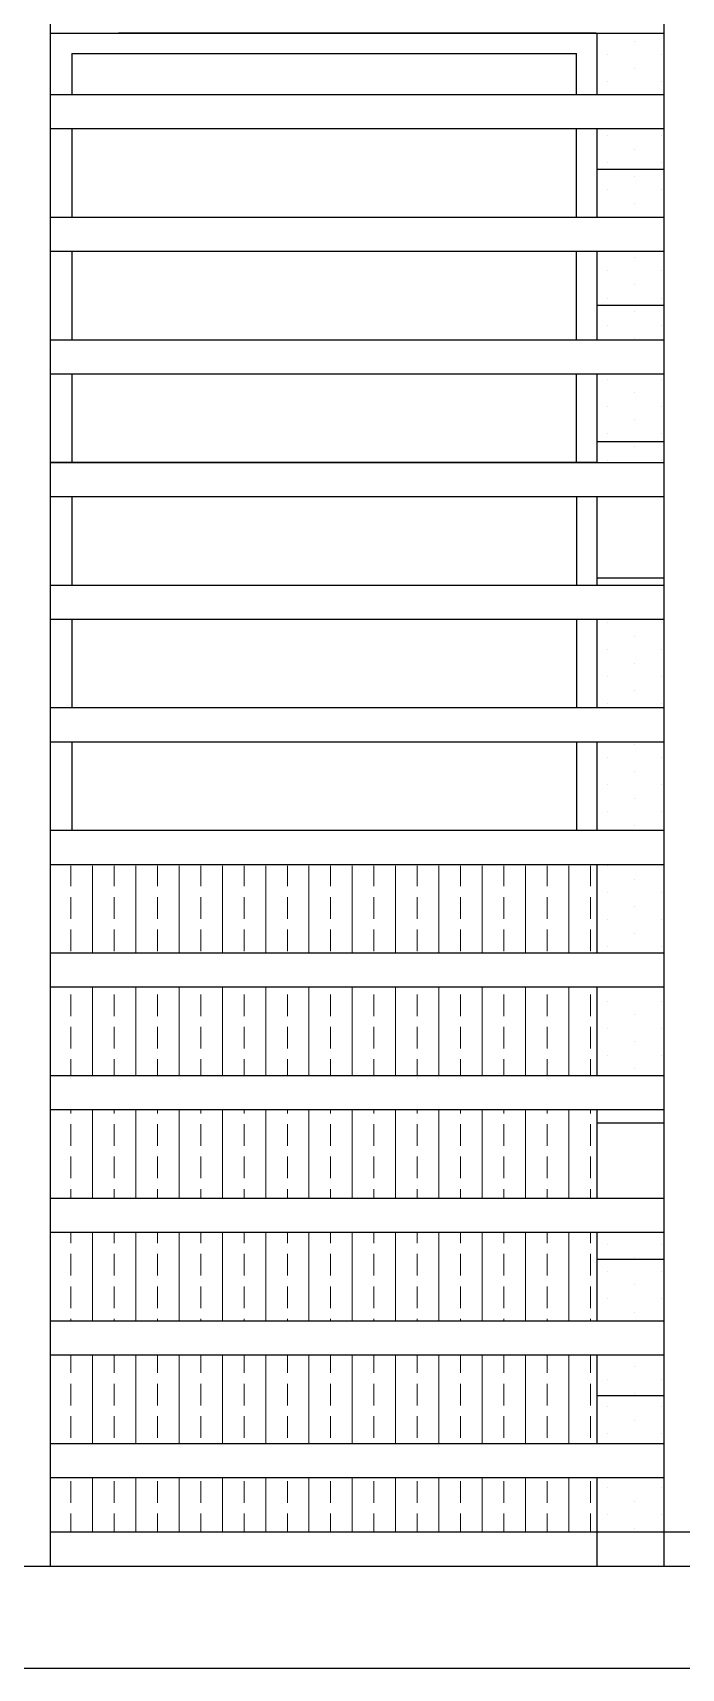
# Paper-space layout 'A000' of a CAD drawing. Header units: millimetres. Extents: x 0 to 841, y 0 to 594.
# Drawn here: x 536.77 to 555.79, y 86.9 to 134.91 of the extents above; entities that cross this region are included whole.
import ezdxf

# ---------------------------------------------------------------- set-up
doc = ezdxf.new("R2010")
doc.units = ezdxf.units.MM
doc.header["$MEASUREMENT"] = 0
doc.layers.add('A-ELEV-MBE1', color=7, linetype='Continuous', lineweight=25)
doc.layers.add('A-ELEV-PATT', color=8, linetype='Continuous', lineweight=13)

psp = doc.layouts.new('A000')

# ---------------------------------------------------------------- linework, layer by layer
at = {"layer": 'A-ELEV-MBE1'}
for p, q in [((537.293, 89.896), (537.293, 142.896)), ((555.293, 89.896), (555.293, 142.896)), ((537.293, 134.896), (555.293, 134.896)), ((553.293, 134.896), (539.293, 134.896)), ((553.319, 134.896), (553.319, 133.096)), ((537.919, 134.296), (537.919, 133.096)), ((537.919, 134.296), (552.719, 134.296)), ((552.719, 133.096), (552.719, 134.296)), ((537.293, 133.096), (555.293, 133.096)), ((537.293, 132.096), (555.293, 132.096)), ((537.919, 132.096), (537.919, 129.496)), ((552.719, 129.496), (552.719, 132.096)), ((553.319, 132.096), (553.319, 129.496)), ((555.293, 130.896), (553.319, 130.896)), ((537.293, 129.496), (555.293, 129.496)), ((537.293, 128.496), (555.293, 128.496)), ((537.919, 128.496), (537.919, 125.896)), ((552.719, 125.896), (552.719, 128.496)), ((553.319, 128.496), (553.319, 125.896)), ((555.293, 126.896), (553.319, 126.896)), ((537.293, 125.896), (555.293, 125.896)), ((537.293, 124.896), (555.293, 124.896)), ((537.919, 124.896), (537.919, 122.296)), ((552.719, 122.296), (552.719, 124.896)), ((553.319, 124.896), (553.319, 122.296)), ((555.293, 122.896), (553.319, 122.896)), ((537.293, 122.296), (555.293, 122.296)), ((553.319, 122.296), (537.319, 122.296)), ((537.293, 121.296), (555.293, 121.296)), ((537.919, 121.296), (537.919, 118.696)), ((552.719, 121.296), (552.719, 118.696)), ((553.319, 121.296), (553.319, 118.696)), ((537.293, 118.696), (555.293, 118.696)), ((555.293, 118.896), (553.319, 118.896)), ((537.293, 117.696), (555.293, 117.696)), ((537.919, 117.696), (537.919, 115.096)), ((552.719, 117.696), (552.719, 115.096)), ((553.319, 117.696), (553.319, 115.096)), ((537.293, 115.096), (555.293, 115.096)), ((537.293, 114.096), (555.293, 114.096)), ((537.919, 114.096), (537.919, 111.496)), ((552.719, 114.096), (552.719, 111.496)), ((553.319, 114.096), (553.319, 111.496)), ((537.293, 111.496), (555.293, 111.496)), ((537.919, 111.496), (552.719, 111.496)), ((537.293, 110.496), (555.293, 110.496)), ((553.319, 110.496), (553.319, 107.896)), ((537.293, 107.896), (555.293, 107.896)), ((537.293, 106.896), (555.293, 106.896)), ((553.319, 106.896), (553.319, 104.296)), ((537.293, 104.296), (555.293, 104.296)), ((537.293, 103.296), (555.293, 103.296)), ((553.319, 103.296), (553.319, 100.696)), ((555.293, 102.896), (553.319, 102.896)), ((537.293, 100.696), (555.293, 100.696)), ((537.293, 99.696), (555.293, 99.696)), ((553.319, 99.696), (553.319, 97.096)), ((555.293, 98.896), (553.319, 98.896)), ((537.293, 97.096), (555.293, 97.096)), ((537.293, 96.096), (555.293, 96.096)), ((553.319, 96.096), (553.319, 93.496)), ((555.293, 94.896), (553.319, 94.896)), ((537.293, 93.496), (555.293, 93.496)), ((537.293, 92.496), (555.293, 92.496)), ((553.319, 92.496), (553.319, 89.896)), ((553.319, 90.896), (537.319, 90.896)), ((556.293, 90.896), (553.319, 90.896)), ((536.293, 89.896), (556.293, 89.896)), ((492.293, 86.896), (702.204, 86.896))]:
    psp.add_line(p, q, dxfattribs=at)
at = {"layer": 'A-ELEV-PATT', "linetype": 'Continuous'}
for p, q in [((554.414, 134.661), (554.414, 134.661)), ((553.621, 134.264), (553.621, 134.264)), ((555.208, 134.264), (555.208, 134.264)), ((554.414, 133.867), (554.414, 133.867)), ((553.621, 133.47), (553.621, 133.47)), ((555.208, 133.47), (555.208, 133.47)), ((553.621, 131.883), (553.621, 131.883)), ((555.208, 131.883), (555.208, 131.883)), ((553.621, 131.089), (553.621, 131.089)), ((554.414, 131.486), (554.414, 131.486)), ((555.208, 131.089), (555.208, 131.089)), ((554.414, 130.692), (554.414, 130.692)), ((553.621, 130.295), (553.621, 130.295)), ((555.208, 130.295), (555.208, 130.295)), ((554.414, 129.898), (554.414, 129.898)), ((553.621, 129.501), (553.621, 129.501)), ((555.208, 129.501), (555.208, 129.501)), ((554.414, 128.311), (554.414, 128.311)), ((553.621, 127.914), (553.621, 127.914)), ((555.208, 127.914), (555.208, 127.914)), ((554.414, 127.517), (554.414, 127.517)), ((553.621, 127.12), (553.621, 127.12)), ((555.208, 127.12), (555.208, 127.12)), ((553.621, 126.326), (553.621, 126.326)), ((554.414, 126.723), (554.414, 126.723)), ((555.208, 126.326), (555.208, 126.326)), ((554.414, 125.929), (554.414, 125.929)), ((553.621, 124.739), (553.621, 124.739)), ((555.208, 124.739), (555.208, 124.739)), ((553.621, 123.945), (553.621, 123.945)), ((554.414, 124.342), (554.414, 124.342)), ((555.208, 123.945), (555.208, 123.945)), ((554.414, 123.548), (554.414, 123.548)), ((553.621, 123.151), (553.621, 123.151)), ((555.208, 123.151), (555.208, 123.151)), ((554.414, 122.754), (554.414, 122.754)), ((553.621, 122.358), (553.621, 122.358)), ((555.208, 122.358), (555.208, 122.358)), ((553.621, 117.595), (553.621, 117.595)), ((554.414, 117.198), (554.414, 117.198)), ((555.208, 117.595), (555.208, 117.595)), ((553.621, 116.801), (553.621, 116.801)), ((555.208, 116.801), (555.208, 116.801)), ((554.414, 116.404), (554.414, 116.404)), ((553.621, 116.008), (553.621, 116.008)), ((555.208, 116.008), (555.208, 116.008)), ((554.414, 115.611), (554.414, 115.611)), ((553.621, 115.214), (553.621, 115.214)), ((555.208, 115.214), (555.208, 115.214)), ((554.414, 114.023), (554.414, 114.023)), ((553.621, 113.626), (553.621, 113.626)), ((555.208, 113.626), (555.208, 113.626)), ((553.621, 112.833), (553.621, 112.833)), ((554.414, 113.229), (554.414, 113.229)), ((555.208, 112.833), (555.208, 112.833)), ((554.414, 112.436), (554.414, 112.436)), ((553.621, 112.039), (553.621, 112.039)), ((555.208, 112.039), (555.208, 112.039)), ((554.414, 111.642), (554.414, 111.642)), ((537.891, 109.853), (537.891, 110.457)), ((538.526, 107.896), (538.526, 110.457)), ((539.161, 109.853), (539.161, 110.457)), ((539.796, 107.896), (539.796, 110.457)), ((540.431, 109.853), (540.431, 110.457)), ((541.066, 107.896), (541.066, 110.457)), ((541.701, 109.853), (541.701, 110.457)), ((542.336, 107.896), (542.336, 110.457)), ((542.971, 109.853), (542.971, 110.457)), ((543.606, 107.896), (543.606, 110.457)), ((544.241, 109.853), (544.241, 110.457)), ((544.876, 107.896), (544.876, 110.457)), ((545.511, 109.853), (545.511, 110.457)), ((546.146, 107.896), (546.146, 110.457)), ((546.781, 109.853), (546.781, 110.457)), ((547.416, 107.896), (547.416, 110.457)), ((548.051, 109.853), (548.051, 110.457)), ((548.686, 107.896), (548.686, 110.457)), ((549.321, 109.853), (549.321, 110.457)), ((549.956, 107.896), (549.956, 110.457)), ((550.591, 109.853), (550.591, 110.457)), ((551.226, 107.896), (551.226, 110.457)), ((551.861, 109.853), (551.861, 110.457)), ((552.496, 107.896), (552.496, 110.457)), ((553.131, 109.853), (553.131, 110.457)), ((553.621, 110.451), (553.621, 110.451)), ((555.208, 110.451), (555.208, 110.451)), ((554.414, 110.054), (554.414, 110.054)), ((537.891, 108.901), (537.891, 109.536)), ((539.161, 108.901), (539.161, 109.536)), ((540.431, 108.901), (540.431, 109.536)), ((541.701, 108.901), (541.701, 109.536)), ((542.971, 108.901), (542.971, 109.536)), ((544.241, 108.901), (544.241, 109.536)), ((545.511, 108.901), (545.511, 109.536)), ((546.781, 108.901), (546.781, 109.536)), ((548.051, 108.901), (548.051, 109.536)), ((549.321, 108.901), (549.321, 109.536)), ((550.591, 108.901), (550.591, 109.536)), ((551.861, 108.901), (551.861, 109.536)), ((553.131, 108.901), (553.131, 109.536)), ((553.621, 109.658), (553.621, 109.658)), ((555.208, 109.658), (555.208, 109.658)), ((554.414, 109.261), (554.414, 109.261)), ((537.891, 107.948), (537.891, 108.583)), ((539.161, 107.948), (539.161, 108.583)), ((540.431, 107.948), (540.431, 108.583)), ((541.701, 107.948), (541.701, 108.583)), ((542.971, 107.948), (542.971, 108.583)), ((544.241, 107.948), (544.241, 108.583)), ((545.511, 107.948), (545.511, 108.583)), ((546.781, 107.948), (546.781, 108.583)), ((548.051, 107.948), (548.051, 108.583)), ((549.321, 107.948), (549.321, 108.583)), ((550.591, 107.948), (550.591, 108.583)), ((551.861, 107.948), (551.861, 108.583)), ((553.131, 107.948), (553.131, 108.583)), ((553.621, 108.864), (553.621, 108.864)), ((555.208, 108.864), (555.208, 108.864)), ((553.621, 108.07), (553.621, 108.07)), ((554.414, 108.467), (554.414, 108.467)), ((555.208, 108.07), (555.208, 108.07)), ((537.891, 106.043), (537.891, 106.678)), ((538.526, 104.296), (538.526, 106.896)), ((539.161, 106.043), (539.161, 106.678)), ((539.796, 104.296), (539.796, 106.896)), ((540.431, 106.043), (540.431, 106.678)), ((541.066, 104.296), (541.066, 106.896)), ((541.701, 106.043), (541.701, 106.678)), ((542.336, 104.296), (542.336, 106.896)), ((542.971, 106.043), (542.971, 106.678)), ((543.606, 104.296), (543.606, 106.896)), ((544.241, 106.043), (544.241, 106.678)), ((544.876, 104.296), (544.876, 106.896)), ((545.511, 106.043), (545.511, 106.678)), ((546.146, 104.296), (546.146, 106.896)), ((546.781, 106.043), (546.781, 106.678)), ((547.416, 104.296), (547.416, 106.896)), ((548.051, 106.043), (548.051, 106.678)), ((548.686, 104.296), (548.686, 106.896)), ((549.321, 106.043), (549.321, 106.678)), ((549.956, 104.296), (549.956, 106.896)), ((550.591, 106.043), (550.591, 106.678)), ((551.226, 104.296), (551.226, 106.896)), ((551.861, 106.043), (551.861, 106.678)), ((552.496, 104.296), (552.496, 106.896)), ((553.131, 106.043), (553.131, 106.678)), ((554.414, 106.879), (554.414, 106.879)), ((553.621, 106.483), (553.621, 106.483)), ((555.208, 106.483), (555.208, 106.483)), ((537.891, 105.091), (537.891, 105.726)), ((539.161, 105.091), (539.161, 105.726)), ((540.431, 105.091), (540.431, 105.726)), ((541.701, 105.091), (541.701, 105.726)), ((542.971, 105.091), (542.971, 105.726)), ((544.241, 105.091), (544.241, 105.726)), ((545.511, 105.091), (545.511, 105.726)), ((546.781, 105.091), (546.781, 105.726)), ((548.051, 105.091), (548.051, 105.726)), ((549.321, 105.091), (549.321, 105.726)), ((550.591, 105.091), (550.591, 105.726)), ((551.861, 105.091), (551.861, 105.726)), ((553.131, 105.091), (553.131, 105.726)), ((553.621, 105.689), (553.621, 105.689)), ((554.414, 106.086), (554.414, 106.086)), ((555.208, 105.689), (555.208, 105.689)), ((554.414, 105.292), (554.414, 105.292)), ((537.891, 104.296), (537.891, 104.773)), ((539.161, 104.296), (539.161, 104.773)), ((540.431, 104.296), (540.431, 104.773)), ((541.701, 104.296), (541.701, 104.773)), ((542.971, 104.296), (542.971, 104.773)), ((544.241, 104.296), (544.241, 104.773)), ((545.511, 104.296), (545.511, 104.773)), ((546.781, 104.296), (546.781, 104.773)), ((548.051, 104.296), (548.051, 104.773)), ((549.321, 104.296), (549.321, 104.773)), ((550.591, 104.296), (550.591, 104.773)), ((551.861, 104.296), (551.861, 104.773)), ((553.131, 104.296), (553.131, 104.773)), ((553.621, 104.895), (553.621, 104.895)), ((555.208, 104.895), (555.208, 104.895)), ((554.414, 104.498), (554.414, 104.498)), ((537.891, 103.186), (537.891, 103.296)), ((538.526, 100.696), (538.526, 103.296)), ((539.161, 103.186), (539.161, 103.296)), ((539.796, 100.696), (539.796, 103.296)), ((540.431, 103.186), (540.431, 103.296)), ((541.066, 100.696), (541.066, 103.296)), ((541.701, 103.186), (541.701, 103.296)), ((542.336, 100.696), (542.336, 103.296)), ((542.971, 103.186), (542.971, 103.296)), ((543.606, 100.696), (543.606, 103.296)), ((544.241, 103.186), (544.241, 103.296)), ((544.876, 100.696), (544.876, 103.296)), ((545.511, 103.186), (545.511, 103.296)), ((546.146, 100.696), (546.146, 103.296)), ((546.781, 103.186), (546.781, 103.296)), ((547.416, 100.696), (547.416, 103.296)), ((548.051, 103.186), (548.051, 103.296)), ((548.686, 100.696), (548.686, 103.296)), ((549.321, 103.186), (549.321, 103.296)), ((549.956, 100.696), (549.956, 103.296)), ((550.591, 103.186), (550.591, 103.296)), ((551.226, 100.696), (551.226, 103.296)), ((551.861, 103.186), (551.861, 103.296)), ((552.496, 100.696), (552.496, 103.296)), ((553.131, 103.186), (553.131, 103.296)), ((537.891, 102.233), (537.891, 102.868)), ((539.161, 102.233), (539.161, 102.868)), ((540.431, 102.233), (540.431, 102.868)), ((541.701, 102.233), (541.701, 102.868)), ((542.971, 102.233), (542.971, 102.868)), ((544.241, 102.233), (544.241, 102.868)), ((545.511, 102.233), (545.511, 102.868)), ((546.781, 102.233), (546.781, 102.868)), ((548.051, 102.233), (548.051, 102.868)), ((549.321, 102.233), (549.321, 102.868)), ((550.591, 102.233), (550.591, 102.868)), ((551.861, 102.233), (551.861, 102.868)), ((553.131, 102.233), (553.131, 102.868)), ((537.891, 101.281), (537.891, 101.916)), ((539.161, 101.281), (539.161, 101.916)), ((540.431, 101.281), (540.431, 101.916)), ((541.701, 101.281), (541.701, 101.916)), ((542.971, 101.281), (542.971, 101.916)), ((544.241, 101.281), (544.241, 101.916)), ((545.511, 101.281), (545.511, 101.916)), ((546.781, 101.281), (546.781, 101.916)), ((548.051, 101.281), (548.051, 101.916)), ((549.321, 101.281), (549.321, 101.916)), ((550.591, 101.281), (550.591, 101.916)), ((551.861, 101.281), (551.861, 101.916)), ((553.131, 101.281), (553.131, 101.916)), ((537.891, 100.696), (537.891, 100.963)), ((539.161, 100.696), (539.161, 100.963)), ((540.431, 100.696), (540.431, 100.963)), ((541.701, 100.696), (541.701, 100.963)), ((542.971, 100.696), (542.971, 100.963)), ((544.241, 100.696), (544.241, 100.963)), ((545.511, 100.696), (545.511, 100.963)), ((546.781, 100.696), (546.781, 100.963)), ((548.051, 100.696), (548.051, 100.963)), ((549.321, 100.696), (549.321, 100.963)), ((550.591, 100.696), (550.591, 100.963)), ((551.861, 100.696), (551.861, 100.963)), ((553.131, 100.696), (553.131, 100.963)), ((537.891, 99.376), (537.891, 99.696)), ((538.526, 97.096), (538.526, 99.696)), ((539.161, 99.376), (539.161, 99.696)), ((539.796, 97.096), (539.796, 99.696)), ((540.431, 99.376), (540.431, 99.696)), ((541.066, 97.096), (541.066, 99.696)), ((541.701, 99.376), (541.701, 99.696)), ((542.336, 97.096), (542.336, 99.696)), ((542.971, 99.376), (542.971, 99.696)), ((543.606, 97.096), (543.606, 99.696)), ((544.241, 99.376), (544.241, 99.696)), ((544.876, 97.096), (544.876, 99.696)), ((545.511, 99.376), (545.511, 99.696)), ((546.146, 97.096), (546.146, 99.696)), ((546.781, 99.376), (546.781, 99.696)), ((547.416, 97.096), (547.416, 99.696)), ((548.051, 99.376), (548.051, 99.696)), ((548.686, 97.096), (548.686, 99.696)), ((549.321, 99.376), (549.321, 99.696)), ((549.956, 97.096), (549.956, 99.696)), ((550.591, 99.376), (550.591, 99.696)), ((551.226, 97.096), (551.226, 99.696)), ((551.861, 99.376), (551.861, 99.696)), ((552.496, 97.096), (552.496, 99.696)), ((553.131, 99.376), (553.131, 99.696)), ((537.891, 98.423), (537.891, 99.058)), ((539.161, 98.423), (539.161, 99.058)), ((540.431, 98.423), (540.431, 99.058)), ((541.701, 98.423), (541.701, 99.058)), ((542.971, 98.423), (542.971, 99.058)), ((544.241, 98.423), (544.241, 99.058)), ((545.511, 98.423), (545.511, 99.058)), ((546.781, 98.423), (546.781, 99.058)), ((548.051, 98.423), (548.051, 99.058)), ((549.321, 98.423), (549.321, 99.058)), ((550.591, 98.423), (550.591, 99.058)), ((551.861, 98.423), (551.861, 99.058)), ((553.131, 98.423), (553.131, 99.058)), ((553.621, 99.339), (553.621, 99.339)), ((554.414, 98.942), (554.414, 98.942)), ((555.208, 99.339), (555.208, 99.339)), ((553.621, 98.545), (553.621, 98.545)), ((555.208, 98.545), (555.208, 98.545)), ((537.891, 97.471), (537.891, 98.106)), ((539.161, 97.471), (539.161, 98.106)), ((540.431, 97.471), (540.431, 98.106)), ((541.701, 97.471), (541.701, 98.106)), ((542.971, 97.471), (542.971, 98.106)), ((544.241, 97.471), (544.241, 98.106)), ((545.511, 97.471), (545.511, 98.106)), ((546.781, 97.471), (546.781, 98.106)), ((548.051, 97.471), (548.051, 98.106)), ((549.321, 97.471), (549.321, 98.106)), ((550.591, 97.471), (550.591, 98.106)), ((551.861, 97.471), (551.861, 98.106)), ((553.131, 97.471), (553.131, 98.106)), ((554.414, 98.148), (554.414, 98.148)), ((553.621, 97.751), (553.621, 97.751)), ((555.208, 97.751), (555.208, 97.751)), ((537.891, 97.096), (537.891, 97.153)), ((539.161, 97.096), (539.161, 97.153)), ((540.431, 97.096), (540.431, 97.153)), ((541.701, 97.096), (541.701, 97.153)), ((542.971, 97.096), (542.971, 97.153)), ((544.241, 97.096), (544.241, 97.153)), ((545.511, 97.096), (545.511, 97.153)), ((546.781, 97.096), (546.781, 97.153)), ((548.051, 97.096), (548.051, 97.153)), ((549.321, 97.096), (549.321, 97.153)), ((550.591, 97.096), (550.591, 97.153)), ((551.861, 97.096), (551.861, 97.153)), ((553.131, 97.096), (553.131, 97.153)), ((554.414, 97.354), (554.414, 97.354)), ((537.891, 95.566), (537.891, 96.096)), ((538.526, 93.496), (538.526, 96.096)), ((539.161, 95.566), (539.161, 96.096)), ((539.796, 93.496), (539.796, 96.096)), ((540.431, 95.566), (540.431, 96.096)), ((541.066, 93.496), (541.066, 96.096)), ((541.701, 95.566), (541.701, 96.096)), ((542.336, 93.496), (542.336, 96.096)), ((542.971, 95.566), (542.971, 96.096)), ((543.606, 93.496), (543.606, 96.096)), ((544.241, 95.566), (544.241, 96.096)), ((544.876, 93.496), (544.876, 96.096)), ((545.511, 95.566), (545.511, 96.096)), ((546.146, 93.496), (546.146, 96.096)), ((546.781, 95.566), (546.781, 96.096)), ((547.416, 93.496), (547.416, 96.096)), ((548.051, 95.566), (548.051, 96.096)), ((548.686, 93.496), (548.686, 96.096)), ((549.321, 95.566), (549.321, 96.096)), ((549.956, 93.496), (549.956, 96.096)), ((550.591, 95.566), (550.591, 96.096)), ((551.226, 93.496), (551.226, 96.096)), ((551.861, 95.566), (551.861, 96.096)), ((552.496, 93.496), (552.496, 96.096)), ((553.131, 95.566), (553.131, 96.096)), ((554.414, 95.767), (554.414, 95.767)), ((537.891, 94.613), (537.891, 95.248)), ((539.161, 94.613), (539.161, 95.248)), ((540.431, 94.613), (540.431, 95.248)), ((541.701, 94.613), (541.701, 95.248)), ((542.971, 94.613), (542.971, 95.248)), ((544.241, 94.613), (544.241, 95.248)), ((545.511, 94.613), (545.511, 95.248)), ((546.781, 94.613), (546.781, 95.248)), ((548.051, 94.613), (548.051, 95.248)), ((549.321, 94.613), (549.321, 95.248)), ((550.591, 94.613), (550.591, 95.248)), ((551.861, 94.613), (551.861, 95.248)), ((553.131, 94.613), (553.131, 95.248)), ((553.621, 95.37), (553.621, 95.37)), ((555.208, 95.37), (555.208, 95.37)), ((554.414, 94.973), (554.414, 94.973)), ((537.891, 93.661), (537.891, 94.296)), ((539.161, 93.661), (539.161, 94.296)), ((540.431, 93.661), (540.431, 94.296)), ((541.701, 93.661), (541.701, 94.296)), ((542.971, 93.661), (542.971, 94.296)), ((544.241, 93.661), (544.241, 94.296)), ((545.511, 93.661), (545.511, 94.296)), ((546.781, 93.661), (546.781, 94.296)), ((548.051, 93.661), (548.051, 94.296)), ((549.321, 93.661), (549.321, 94.296)), ((550.591, 93.661), (550.591, 94.296)), ((551.861, 93.661), (551.861, 94.296)), ((553.131, 93.661), (553.131, 94.296)), ((553.621, 94.576), (553.621, 94.576)), ((554.414, 94.179), (554.414, 94.179)), ((555.208, 94.576), (555.208, 94.576)), ((553.621, 93.783), (553.621, 93.783)), ((555.208, 93.783), (555.208, 93.783)), ((537.891, 91.756), (537.891, 92.391)), ((538.526, 90.896), (538.526, 92.496)), ((539.161, 91.756), (539.161, 92.391)), ((539.796, 90.896), (539.796, 92.496)), ((540.431, 91.756), (540.431, 92.391)), ((541.066, 90.896), (541.066, 92.496)), ((541.701, 91.756), (541.701, 92.391)), ((542.336, 90.896), (542.336, 92.496)), ((542.971, 91.756), (542.971, 92.391)), ((543.606, 90.896), (543.606, 92.496)), ((544.241, 91.756), (544.241, 92.391)), ((544.876, 90.896), (544.876, 92.496)), ((545.511, 91.756), (545.511, 92.391)), ((546.146, 90.896), (546.146, 92.496)), ((546.781, 91.756), (546.781, 92.391)), ((547.416, 90.896), (547.416, 92.496)), ((548.051, 91.756), (548.051, 92.391)), ((548.686, 90.896), (548.686, 92.496)), ((549.321, 91.756), (549.321, 92.391)), ((549.956, 90.896), (549.956, 92.496)), ((550.591, 91.756), (550.591, 92.391)), ((551.226, 90.896), (551.226, 92.496)), ((551.861, 91.756), (551.861, 92.391)), ((552.496, 90.896), (552.496, 92.496)), ((553.131, 91.756), (553.131, 92.391)), ((553.621, 92.195), (553.621, 92.195)), ((555.208, 92.195), (555.208, 92.195)), ((554.414, 91.798), (554.414, 91.798)), ((537.891, 90.896), (537.891, 91.438)), ((539.161, 90.896), (539.161, 91.438)), ((540.431, 90.896), (540.431, 91.438)), ((541.701, 90.896), (541.701, 91.438)), ((542.971, 90.896), (542.971, 91.438)), ((544.241, 90.896), (544.241, 91.438)), ((545.511, 90.896), (545.511, 91.438)), ((546.781, 90.896), (546.781, 91.438)), ((548.051, 90.896), (548.051, 91.438)), ((549.321, 90.896), (549.321, 91.438)), ((550.591, 90.896), (550.591, 91.438)), ((551.861, 90.896), (551.861, 91.438)), ((553.131, 90.896), (553.131, 91.438)), ((553.621, 91.401), (553.621, 91.401)), ((555.208, 91.401), (555.208, 91.401)), ((554.414, 91.004), (554.414, 91.004))]:
    psp.add_line(p, q, dxfattribs=at)

doc.saveas('drawing.dxf')
